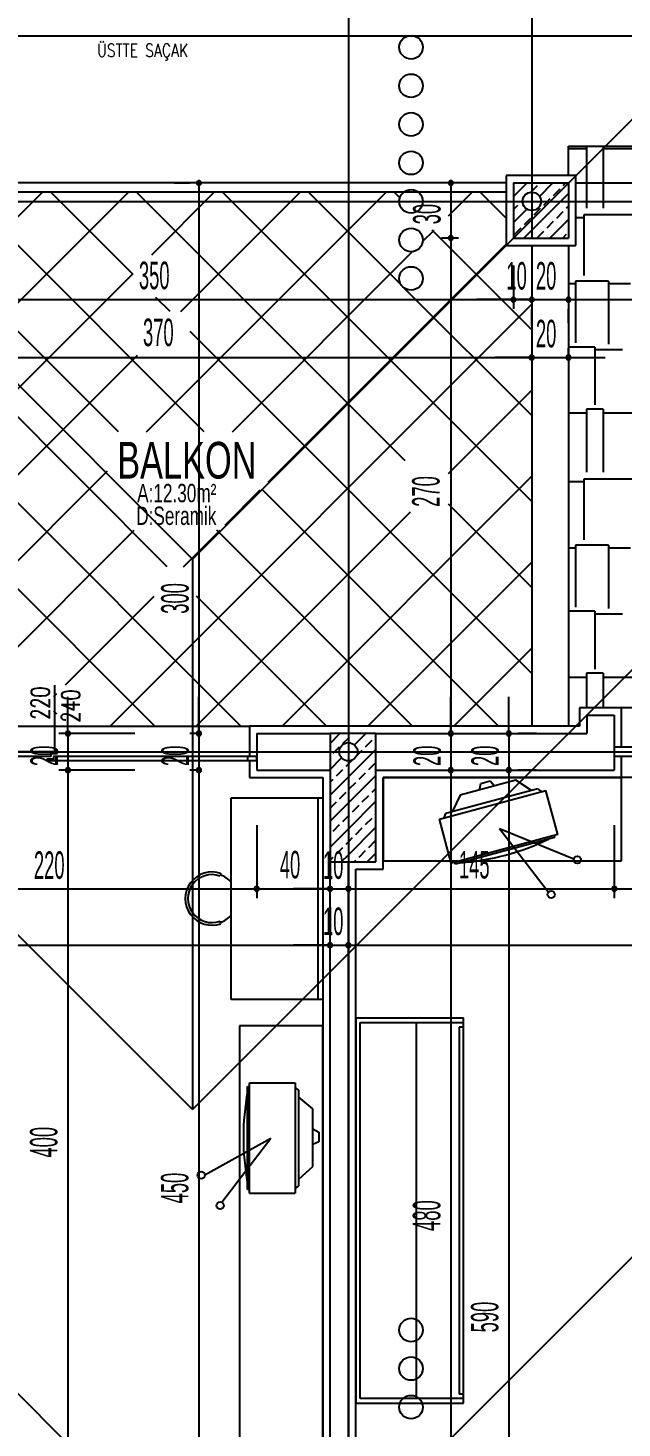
# Model space of a CAD drawing. Extents: x 3907.4 to 3911.57, y -3054.42 to -3053.7.
# Drawn here: x 3908.6835 to 3908.7483, y -3054.1177 to -3053.9651 of the extents above; entities that cross this region are included whole.
import ezdxf

# ---------------------------------------------------------------- set-up
doc = ezdxf.new("R2010")
doc.units = 0
doc.header["$LTSCALE"] = 2
doc.header["$MEASUREMENT"] = 0
for name, pattern in [('ACAD_ISO03W100', [30, 12, -18]), ('ACAD_ISO07W100', [3.5, 0.5, -3]), ('ACAD_ISO10W100', [18, 12, -3, 0, -3])]:
    doc.linetypes.add(name, pattern=pattern)
doc.layers.get('0').update_dxf_attribs({"linetype": 'CONTINUOUS'})
for name, color, linetype in [('AKS', 11, 'CONTINUOUS'), ('DOĞRAMA', 2, 'CONTINUOUS'), ('DUVAR', 7, 'CONTINUOUS'), ('KOLON', 3, 'CONTINUOUS'), ('KOLTAR', 9, 'CONTINUOUS'), ('MB', 11, 'CONTINUOUS'), ('OLÇÜ', 6, 'CONTINUOUS'), ('SıVA', 6, 'CONTINUOUS'), ('TARAMA', 9, 'CONTINUOUS'), ('TEFRIŞ', 32, 'CONTINUOUS'), ('TEXT', 11, 'CONTINUOUS'), ('ÇATI', 7, 'CONTINUOUS')]:
    doc.layers.add(name, color=color, linetype=linetype)
doc.styles.add('DETAY', font='stylu.ttf', dxfattribs={"width": 0.7, "height": 13})
doc.styles.add('KAPı-PEN', font='simplex.shx', dxfattribs={"width": 0.7, "height": 10})
doc.styles.add('MAHAL', font='stylu.ttf', dxfattribs={"width": 0.7, "height": 20})
doc.styles.add('ÖLÇÜ', font='stylu.ttf', dxfattribs={"width": 0.5})
doc.linetypes.add('TRACKS', pattern='A,0.15,[130,ltypeshp.shx,S=0.25,R=0,X=0,Y=0],0.15', length=0.3)

msp = doc.modelspace()

# ---------------------------------------------------------------- linework, layer by layer
at = {"color": 0, "linetype": 'ByBlock'}
for centre, start, end in [((3908.702166012065, -3053.98202954204), 90, 270), ((3908.702166012065, -3053.98202954204), 270, 90), ((3908.729637964168, -3053.98202954204), 90, 270), ((3908.729637964168, -3053.98202954204), 270, 90), ((3908.729637964168, -3053.98802954204), 90, 270), ((3908.729637964168, -3053.98802954204), 90, 270), ((3908.729637964168, -3053.98802954204), 270, 90), ((3908.729637964168, -3053.98802954204), 270, 90), ((3908.736465526086, -3053.994745061983), 0, 180), ((3908.736465526086, -3053.994745061983), 0, 180), ((3908.736465526086, -3053.994745061983), 180, 0), ((3908.736465526086, -3053.994745061983), 180, 0), ((3908.738465526086, -3053.994745061983), 0, 180), ((3908.738465526086, -3053.994745061983), 0, 180), ((3908.738465526086, -3053.994745061983), 180, 0), ((3908.738465526086, -3053.994745061983), 180, 0), ((3908.742465526086, -3053.994745061983), 0, 180), ((3908.742465526086, -3053.994745061983), 0, 180), ((3908.742465526086, -3053.994745061983), 180, 0), ((3908.742465526086, -3053.994745061983), 180, 0), ((3908.738465526086, -3054.001039843782), 0, 180), ((3908.738465526086, -3054.001039843782), 0, 180), ((3908.738465526086, -3054.001039843782), 180, 0), ((3908.738465526086, -3054.001039843782), 180, 0), ((3908.742465526086, -3054.001039843782), 0, 180), ((3908.742465526086, -3054.001039843782), 180, 0), ((3908.68788191342, -3054.04202954204), 90, 270), ((3908.68788191342, -3054.04202954204), 270, 90), ((3908.702166012065, -3054.04202954204), 90, 270), ((3908.702166012065, -3054.04202954204), 90, 270), ((3908.702166012065, -3054.04202954204), 270, 90), ((3908.702166012065, -3054.04202954204), 270, 90), ((3908.729637964168, -3054.04202954204), 90, 270), ((3908.729637964168, -3054.04202954204), 90, 270), ((3908.729637964168, -3054.04202954204), 270, 90), ((3908.729637964168, -3054.04202954204), 270, 90), ((3908.735965032226, -3054.04202954204), 90, 270), ((3908.735965032226, -3054.04202954204), 270, 90), ((3908.68788191342, -3054.04602954204), 90, 270), ((3908.68788191342, -3054.04602954204), 90, 270), ((3908.68788191342, -3054.04602954204), 270, 90), ((3908.68788191342, -3054.04602954204), 270, 90), ((3908.702166012065, -3054.04602954204), 90, 270), ((3908.702166012065, -3054.04602954204), 90, 270), ((3908.702166012065, -3054.04602954204), 270, 90), ((3908.702166012065, -3054.04602954204), 270, 90), ((3908.729637964168, -3054.04602954204), 90, 270), ((3908.729637964168, -3054.04602954204), 90, 270), ((3908.729637964168, -3054.04602954204), 270, 90), ((3908.729637964168, -3054.04602954204), 270, 90), ((3908.735965032226, -3054.04602954204), 90, 270), ((3908.735965032226, -3054.04602954204), 90, 270), ((3908.735965032226, -3054.04602954204), 270, 90), ((3908.735965032226, -3054.04602954204), 270, 90), ((3908.708465526086, -3054.058970625793), 0, 180), ((3908.708465526086, -3054.058970625793), 0, 180), ((3908.708465526086, -3054.058970625793), 180, 0), ((3908.708465526086, -3054.058970625793), 180, 0), ((3908.716465526086, -3054.058970625793), 0, 180), ((3908.716465526086, -3054.058970625793), 0, 180), ((3908.716465526086, -3054.058970625793), 180, 0), ((3908.716465526086, -3054.058970625793), 180, 0), ((3908.718465526086, -3054.058970625793), 0, 180), ((3908.718465526086, -3054.058970625793), 0, 180), ((3908.718465526086, -3054.058970625793), 180, 0), ((3908.718465526086, -3054.058970625793), 180, 0), ((3908.747465526086, -3054.058970625793), 0, 180), ((3908.747465526086, -3054.058970625793), 0, 180), ((3908.747465526086, -3054.058970625793), 180, 0), ((3908.747465526086, -3054.058970625793), 180, 0), ((3908.716465526086, -3054.065095387014), 0, 180), ((3908.716465526086, -3054.065095387014), 0, 180), ((3908.716465526086, -3054.065095387014), 180, 0), ((3908.716465526086, -3054.065095387014), 180, 0), ((3908.718465526086, -3054.065095387014), 0, 180), ((3908.718465526086, -3054.065095387014), 0, 180), ((3908.718465526086, -3054.065095387014), 180, 0), ((3908.718465526086, -3054.065095387014), 180, 0)]:
    msp.add_arc(centre, 0.00025, start, end, dxfattribs=at)
at = {"layer": 'AKS', "linetype": 'ACAD_ISO10W100'}
for p, q in [((3908.718465526086, -3053.717968091759), (3908.718465526086, -3054.24202954204)), ((3908.738465526086, -3053.717968091759), (3908.738465526086, -3053.98802954204)), ((3908.430962617092, -3053.98402954204), (3908.806465526086, -3053.98402954204)), ((3908.430962617092, -3054.04402954204), (3908.806465526086, -3054.04402954204))]:
    msp.add_line(p, q, dxfattribs=at)
at = {"layer": 'AKS'}
for centre in [(3908.738465526086, -3053.98402954204), (3908.718465526086, -3054.04402954204)]:
    msp.add_circle(centre, 0.001, dxfattribs=at)
at = {"layer": 'DOĞRAMA'}
for p, q in [((3908.686465526087, -3054.04432954204), (3908.686465526087, -3054.036780239142)), ((3908.782665526086, -3054.03922954204), (3908.748265526086, -3054.03922954204)), ((3908.686722880617, -3054.04402954204), (3908.664465526086, -3054.04402954204)), ((3908.686028880617, -3054.04402954204), (3908.664465526086, -3054.04402954204)), ((3908.686028880617, -3054.04402954204), (3908.686028880617, -3054.04452954204)), ((3908.686028880617, -3054.04422954204), (3908.686722880617, -3054.04422954204)), ((3908.686722880617, -3054.04402954204), (3908.686722880617, -3054.04422954204)), ((3908.783465526086, -3054.04352954204), (3908.747465526086, -3054.04352954204)), ((3908.686028880617, -3054.04452954204), (3908.664465526086, -3054.04452954204)), ((3908.686297777402, -3054.04482954204), (3908.685597777402, -3054.04482954204)), ((3908.685597777402, -3054.04482954204), (3908.685597777402, -3054.04502954204)), ((3908.708465526086, -3054.04502954204), (3908.685597777402, -3054.04502954204)), ((3908.708465526086, -3054.04452954204), (3908.686297777402, -3054.04452954204)), ((3908.686297777402, -3054.04452954204), (3908.686297777402, -3054.04502954204)), ((3908.707465526086, -3054.04502954204), (3908.686297777402, -3054.04502954204)), ((3908.707465526086, -3054.04452954204), (3908.707465526086, -3054.04502954204)), ((3908.707465526086, -3054.04452954204), (3908.707465526086, -3054.04502954204)), ((3908.708465526086, -3054.04502954204), (3908.708465526086, -3054.04452954204)), ((3908.783465526086, -3054.04452954204), (3908.747465526086, -3054.04452954204)), ((3908.782665526086, -3054.04682954204), (3908.748265526086, -3054.04682954204))]:
    msp.add_line(p, q, dxfattribs=at)
at = {"layer": 'DUVAR'}
for p, q in [((3908.744465526087, -3054.04002954204), (3908.747465526086, -3054.04002954204)), ((3908.744465526087, -3054.04002954204), (3908.744465526087, -3054.04202954204)), ((3908.747465526086, -3054.04002954204), (3908.747465526086, -3054.04602954204)), ((3908.708465526086, -3054.04202954204), (3908.716465526086, -3054.04202954204)), ((3908.708465526086, -3054.04202954204), (3908.708465526086, -3054.04602954204)), ((3908.721465526086, -3054.04202954204), (3908.744465526087, -3054.04202954204)), ((3908.747465526086, -3054.04202954204), (3908.747465526086, -3054.04602954204)), ((3908.747465526086, -3054.04202954204), (3908.747465526086, -3054.04602954204)), ((3908.708465526086, -3054.04602954204), (3908.716465526086, -3054.04602954204)), ((3908.721465526086, -3054.04602954204), (3908.747465526086, -3054.04602954204)), ((3908.716465526086, -3054.13602954204), (3908.716465526086, -3054.05602954204)), ((3908.718465526086, -3054.14102954204), (3908.718465526086, -3054.05602954204))]:
    msp.add_line(p, q, dxfattribs=at)
at = {"layer": 'KOLON'}
for p, q in [((3908.736465526086, -3053.98202954204), (3908.742465526086, -3053.98202954204)), ((3908.736465526086, -3053.98202954204), (3908.736465526086, -3053.98802954204)), ((3908.742465526086, -3053.98202954204), (3908.742465526086, -3053.98802954204)), ((3908.736465526086, -3053.98802954204), (3908.742465526086, -3053.98802954204)), ((3908.716465526086, -3054.04202954204), (3908.716465526086, -3054.05602954204)), ((3908.721465526086, -3054.04202954204), (3908.716465526086, -3054.04202954204)), ((3908.721465526086, -3054.05602954204), (3908.721465526086, -3054.04202954204)), ((3908.716465526086, -3054.05602954204), (3908.721465526086, -3054.05602954204))]:
    msp.add_line(p, q, dxfattribs=at)
at = {"layer": 'KOLTAR'}
for p, q in [((3908.736465526086, -3053.983512369783), (3908.737948353829, -3053.98202954204)), ((3908.736465526086, -3053.982098156218), (3908.736534140265, -3053.98202954204)), ((3908.738367934676, -3053.983024174754), (3908.738465526086, -3053.982926583343)), ((3908.738465526086, -3053.982926583343), (3908.739075041457, -3053.982317067972)), ((3908.739310921671, -3053.983495401323), (3908.740776780954, -3053.98202954204)), ((3908.74084280841, -3053.983377728144), (3908.741549915191, -3053.982670621363)), ((3908.741605208079, -3053.98402954204), (3908.742465526086, -3053.983169224033)), ((3908.741903468582, -3053.982317067972), (3908.742190994514, -3053.98202954204)), ((3908.736465526086, -3053.984926583343), (3908.736953721113, -3053.984438388316)), ((3908.736465526086, -3053.986340796908), (3908.737931385369, -3053.984874937625)), ((3908.737307274504, -3053.984084834925), (3908.737362567389, -3053.98402954204)), ((3908.737362567389, -3053.98402954204), (3908.737471474113, -3053.983920635316)), ((3908.738465526086, -3053.987169224033), (3908.741605208079, -3053.98402954204)), ((3908.738721488066, -3053.985499048488), (3908.739428594848, -3053.984791941707)), ((3908.739782148238, -3053.984438388316), (3908.740190994514, -3053.98402954204)), ((3908.740190994514, -3053.98402954204), (3908.740489255019, -3053.983731281535)), ((3908.742257021972, -3053.984791941707), (3908.742465526086, -3053.984583437593)), ((3908.737660827895, -3053.98655970866), (3908.738367934676, -3053.985852601878)), ((3908.740135701629, -3053.98691326205), (3908.74084280841, -3053.986206155269)), ((3908.740433635204, -3053.98802954204), (3908.742465526086, -3053.985997651158)), ((3908.741196361801, -3053.985852601878), (3908.741903468582, -3053.985145495097)), ((3908.736600167723, -3053.987620368831), (3908.737307274504, -3053.98691326205)), ((3908.737605208079, -3053.98802954204), (3908.738465526086, -3053.987169224033)), ((3908.739075041457, -3053.987973922222), (3908.739782148238, -3053.987266815441)), ((3908.741847848764, -3053.98802954204), (3908.742257021972, -3053.987620368831)), ((3908.716465526086, -3054.04311034953), (3908.717546333576, -3054.04202954204)), ((3908.717861838022, -3054.043128251154), (3908.718465526086, -3054.04252456309)), ((3908.718465526086, -3054.04252456309), (3908.718568944803, -3054.042421144373)), ((3908.718922498193, -3054.042067590983), (3908.718960547136, -3054.04202954204)), ((3908.719125792323, -3054.043278510418), (3908.720374760701, -3054.04202954204)), ((3908.720336711755, -3054.043481804545), (3908.721043818537, -3054.042774697764)), ((3908.721397371927, -3054.042421144373), (3908.721465526086, -3054.042352990215)), ((3908.71680117785, -3054.044188911326), (3908.716960547136, -3054.04402954204)), ((3908.716960547136, -3054.04402954204), (3908.717508284631, -3054.043481804545)), ((3908.718465526086, -3054.046767203779), (3908.721203187825, -3054.04402954204)), ((3908.719376491487, -3054.044442024814), (3908.719788974261, -3054.04402954204)), ((3908.719788974261, -3054.04402954204), (3908.719983158365, -3054.043835357936)), ((3908.721203187825, -3054.04402954204), (3908.721465526086, -3054.043767203779)), ((3908.716465526086, -3054.045938776655), (3908.717714494464, -3054.044689808276)), ((3908.71715473124, -3054.04666378506), (3908.717861838022, -3054.045956678279)), ((3908.718215391412, -3054.045603124889), (3908.718465526086, -3054.045352990214)), ((3908.718465526086, -3054.045352990214), (3908.71887800886, -3054.044940507441)), ((3908.720690265146, -3054.045956678279), (3908.721397371927, -3054.045249571498)), ((3908.716465526086, -3054.048767203779), (3908.718465526086, -3054.046767203779)), ((3908.716465526086, -3054.047352990214), (3908.71680117785, -3054.047017338451)), ((3908.718465526086, -3054.049595630904), (3908.721465526086, -3054.046595630904)), ((3908.718568944803, -3054.048077998623), (3908.719276051584, -3054.047370891842)), ((3908.719629604974, -3054.047017338451), (3908.720336711755, -3054.04631023167)), ((3908.717508284631, -3054.049138658795), (3908.718215391412, -3054.048431552013)), ((3908.719983158365, -3054.049492212185), (3908.720690265146, -3054.048785105404)), ((3908.721043818537, -3054.048431552013), (3908.721465526086, -3054.048009844464)), ((3908.716465526086, -3054.050181417339), (3908.71715473124, -3054.049492212185)), ((3908.716465526086, -3054.051595630904), (3908.718465526086, -3054.049595630904)), ((3908.718465526086, -3054.052424058028), (3908.721465526086, -3054.049424058029)), ((3908.718922498193, -3054.050552872357), (3908.719629604974, -3054.049845765576)), ((3908.71680117785, -3054.052674192701), (3908.717508284631, -3054.051967085919)), ((3908.717861838022, -3054.051613532529), (3908.718465526086, -3054.051009844464)), ((3908.718465526086, -3054.051009844464), (3908.718568944803, -3054.050906425748)), ((3908.720336711755, -3054.051967085919), (3908.721043818537, -3054.051259979138)), ((3908.721397371927, -3054.050906425748), (3908.721465526086, -3054.050838271588)), ((3908.716465526086, -3054.054424058028), (3908.718465526086, -3054.052424058028)), ((3908.718465526086, -3054.055252485153), (3908.721465526086, -3054.052252485154)), ((3908.718465526086, -3054.053838271589), (3908.718922498193, -3054.053381299482)), ((3908.719276051584, -3054.053027746091), (3908.719983158365, -3054.05232063931)), ((3908.71715473124, -3054.055149066435), (3908.717861838022, -3054.054441959654)), ((3908.718215391412, -3054.054088406263), (3908.718465526086, -3054.053838271589)), ((3908.719629604974, -3054.055502619825), (3908.720336711755, -3054.054795513044)), ((3908.720516896325, -3054.05602954204), (3908.721465526086, -3054.055080912278)), ((3908.720690265146, -3054.054441959654), (3908.721397371927, -3054.053734852872)), ((3908.716465526086, -3054.055838271589), (3908.71680117785, -3054.055502619825)), ((3908.7176884692, -3054.05602954204), (3908.718465526086, -3054.055252485153)), ((3908.71910268276, -3054.05602954204), (3908.719276051584, -3054.055856173216))]:
    msp.add_line(p, q, dxfattribs=at)
at = {"layer": 'MB', "color": 2}
for p, q in [((3908.735665526086, -3053.98202954204), (3908.667265526086, -3053.98202954204)), ((3908.735665526086, -3053.98302954204), (3908.667265526086, -3053.98302954204))]:
    msp.add_line(p, q, dxfattribs=at)
at = {"layer": 'MB', "color": 3, "linetype": 'ACAD_ISO07W100', "ltscale": 2}
msp.add_line((3908.743265526086, -3053.98202954204), (3908.806465526086, -3053.98202954204), dxfattribs=at)
at = {"layer": 'MB'}
for p, q in [((3908.738465526086, -3053.98882954204), (3908.738465526086, -3054.04122954204)), ((3908.742465526086, -3053.98882954204), (3908.742465526086, -3054.04122954204))]:
    msp.add_line(p, q, dxfattribs=at)
at = {"layer": 'OLÇÜ', "color": 6}
for p, q in [((3908.699468438657, -3053.98202954204), (3908.701166012065, -3053.98202954204)), ((3908.702166012065, -3053.98202954204), (3908.702166012065, -3054.04202954204)), ((3908.730465526086, -3053.98202954204), (3908.728637964168, -3053.98202954204)), ((3908.729637964168, -3053.98202954204), (3908.729637964168, -3053.98802954204)), ((3908.730465526086, -3053.98802954204), (3908.728637964168, -3053.98802954204)), ((3908.730465526086, -3053.98802954204), (3908.728637964168, -3053.98802954204)), ((3908.729637964168, -3053.98802954204), (3908.729637964168, -3054.04202954204)), ((3908.736465526086, -3053.99102954204), (3908.736465526086, -3053.995745061983)), ((3908.736465526086, -3053.99102954204), (3908.736465526086, -3053.995745061983)), ((3908.742465526086, -3053.99402954204), (3908.742465526086, -3053.995745061983)), ((3908.666465526086, -3053.994745061983), (3908.736465526086, -3053.994745061983)), ((3908.736465526086, -3053.994745061983), (3908.732465526086, -3053.994745061983)), ((3908.738465526086, -3053.994745061983), (3908.734465526086, -3053.994745061983)), ((3908.736465526086, -3053.994745061983), (3908.738465526086, -3053.994745061983)), ((3908.738465526086, -3053.994745061983), (3908.742465526086, -3053.994745061983)), ((3908.738465526086, -3053.994745061983), (3908.742465526086, -3053.994745061983)), ((3908.742465526086, -3053.994745061983), (3908.810465526086, -3053.994745061983)), ((3908.742465526086, -3053.994745061983), (3908.746465526086, -3053.994745061983)), ((3908.738465526086, -3053.997613733386), (3908.738465526086, -3053.995745061983)), ((3908.738465526086, -3053.997613733386), (3908.738465526086, -3053.995745061983)), ((3908.738465526086, -3053.995746516555), (3908.738465526086, -3054.002039843781)), ((3908.738465526086, -3053.995746516555), (3908.738465526086, -3054.002039843781)), ((3908.742465526086, -3053.997324323839), (3908.742465526086, -3053.995745061983)), ((3908.742465526086, -3054.000633648786), (3908.742465526086, -3054.000039843781)), ((3908.664465526086, -3054.001039843782), (3908.738465526086, -3054.001039843782)), ((3908.738465526086, -3054.001039843782), (3908.734465526086, -3054.001039843782)), ((3908.738465526086, -3054.001039843782), (3908.742465526086, -3054.001039843782)), ((3908.742465526086, -3054.001039843782), (3908.746465526086, -3054.001039843782)), ((3908.68788191342, -3054.04202954204), (3908.68788191342, -3054.03802954204)), ((3908.702166012065, -3054.04202954204), (3908.702166012065, -3054.03802954204)), ((3908.729637964168, -3054.04202954204), (3908.729637964168, -3054.03802954204)), ((3908.735965032226, -3054.04202954204), (3908.735965032226, -3054.03802954204)), ((3908.695166012065, -3054.04202954204), (3908.68688191342, -3054.04202954204)), ((3908.68788191342, -3054.04202954204), (3908.68788191342, -3054.04602954204)), ((3908.702465526086, -3054.04202954204), (3908.701166012065, -3054.04202954204)), ((3908.702465526086, -3054.04202954204), (3908.701166012065, -3054.04202954204)), ((3908.702166012065, -3054.04202954204), (3908.702166012065, -3054.04602954204)), ((3908.72894002954, -3054.04202954204), (3908.730637964168, -3054.04202954204)), ((3908.72894002954, -3054.04202954204), (3908.730637964168, -3054.04202954204)), ((3908.729637964168, -3054.04202954204), (3908.729637964168, -3054.04602954204)), ((3908.735965032226, -3054.04202954204), (3908.735965032226, -3054.04602954204)), ((3908.738965526086, -3054.04202954204), (3908.736965032226, -3054.04202954204)), ((3908.695166012065, -3054.04602954204), (3908.68688191342, -3054.04602954204)), ((3908.695166012065, -3054.04602954204), (3908.68688191342, -3054.04602954204)), ((3908.68788191342, -3054.04602954204), (3908.68788191342, -3054.05002954204)), ((3908.68788191342, -3054.04602954204), (3908.68788191342, -3054.12602954204)), ((3908.702465526086, -3054.04602954204), (3908.701166012065, -3054.04602954204)), ((3908.702465526086, -3054.04602954204), (3908.701166012065, -3054.04602954204)), ((3908.702166012065, -3054.04602954204), (3908.702166012065, -3054.05002954204)), ((3908.702166012065, -3054.04602954204), (3908.702166012065, -3054.13602954204)), ((3908.72894002954, -3054.04602954204), (3908.730637964168, -3054.04602954204)), ((3908.72894002954, -3054.04602954204), (3908.730637964168, -3054.04602954204)), ((3908.729637964168, -3054.04602954204), (3908.729637964168, -3054.05002954204)), ((3908.729637964168, -3054.04602954204), (3908.729637964168, -3054.14202954204)), ((3908.735965032226, -3054.04602954204), (3908.735965032226, -3054.05002954204)), ((3908.735965032226, -3054.04602954204), (3908.735965032226, -3054.16402954204)), ((3908.738965526086, -3054.04602954204), (3908.736965032226, -3054.04602954204)), ((3908.738965526086, -3054.04602954204), (3908.736965032226, -3054.04602954204)), ((3908.708465526086, -3054.05202954204), (3908.708465526086, -3054.059970625794)), ((3908.708465526086, -3054.05202954204), (3908.708465526086, -3054.059970625794)), ((3908.747465526086, -3054.05202954204), (3908.747465526086, -3054.059970625794)), ((3908.747465526086, -3054.05202954204), (3908.747465526086, -3054.059970625794)), ((3908.716465526086, -3054.055517194288), (3908.716465526086, -3054.057970625793)), ((3908.716465526086, -3054.055517194288), (3908.716465526086, -3054.057970625793)), ((3908.718465526086, -3054.055517194288), (3908.718465526086, -3054.057970625793)), ((3908.718465526086, -3054.055517194288), (3908.718465526086, -3054.057970625793)), ((3908.664465526086, -3054.058970625793), (3908.708465526086, -3054.058970625793)), ((3908.708465526086, -3054.058970625793), (3908.716465526086, -3054.058970625793)), ((3908.716465526086, -3054.058970625793), (3908.712465526086, -3054.058970625793)), ((3908.716465526086, -3054.058970625793), (3908.718465526086, -3054.058970625793)), ((3908.718465526086, -3054.058970625793), (3908.747465526086, -3054.058970625793)), ((3908.718465526086, -3054.058970625793), (3908.722465526086, -3054.058970625793)), ((3908.747465526086, -3054.058970625793), (3908.783465526086, -3054.058970625793)), ((3908.716465526086, -3054.060968306341), (3908.716465526086, -3054.064095387013)), ((3908.716465526086, -3054.060968306341), (3908.716465526086, -3054.064095387013)), ((3908.718465526086, -3054.060968306341), (3908.718465526086, -3054.064095387013)), ((3908.718465526086, -3054.060968306341), (3908.718465526086, -3054.064095387013)), ((3908.634465526086, -3054.065095387014), (3908.716465526086, -3054.065095387014)), ((3908.716465526086, -3054.065095387014), (3908.712465526086, -3054.065095387014)), ((3908.716465526086, -3054.065095387014), (3908.718465526086, -3054.065095387014)), ((3908.718465526086, -3054.065095387014), (3908.802465526087, -3054.065095387014)), ((3908.718465526086, -3054.065095387014), (3908.722465526086, -3054.065095387014))]:
    msp.add_line(p, q, dxfattribs=at)
at = {"layer": 'SıVA'}
for p, q in [((3908.743265526086, -3053.98122954204), (3908.735665526086, -3053.98122954204)), ((3908.735665526086, -3053.98122954204), (3908.735665526086, -3053.98882954204)), ((3908.743265526086, -3053.98882954204), (3908.743265526086, -3053.98122954204)), ((3908.735665526086, -3053.98882954204), (3908.743265526086, -3053.98882954204)), ((3908.748265526086, -3054.03922954204), (3908.743665526086, -3054.03922954204)), ((3908.743665526086, -3054.03922954204), (3908.743665526086, -3054.04122954204)), ((3908.748265526086, -3054.04352954204), (3908.748265526086, -3054.03922954204)), ((3908.717265526087, -3054.04122954204), (3908.707665526086, -3054.04122954204)), ((3908.707665526086, -3054.04122954204), (3908.707665526086, -3054.04452954204)), ((3908.722265526086, -3054.04122954204), (3908.715665526086, -3054.04122954204)), ((3908.743665526086, -3054.04122954204), (3908.720665526086, -3054.04122954204)), ((3908.707665526086, -3054.04502954204), (3908.707665526086, -3054.04682954204)), ((3908.748265526086, -3054.04682954204), (3908.748265526086, -3054.04452954204)), ((3908.707665526086, -3054.04682954204), (3908.715665526086, -3054.04682954204)), ((3908.715665526086, -3054.04682954204), (3908.715665526086, -3054.13522954204)), ((3908.722265526086, -3054.04682954204), (3908.748265526086, -3054.04682954204)), ((3908.722265526086, -3054.05682954204), (3908.722265526086, -3054.04682954204)), ((3908.719265526086, -3054.14182954204), (3908.719265526086, -3054.05682954204)), ((3908.719265526086, -3054.05682954204), (3908.722265526086, -3054.05682954204))]:
    msp.add_line(p, q, dxfattribs=at)
at = {"layer": 'TARAMA'}
for p, q in [((3908.744448131401, -3053.978315210516), (3908.742465526086, -3053.978315210516)), ((3908.744448131401, -3053.97802954204), (3908.744448131401, -3053.98202954204)), ((3908.746248131401, -3053.97802954204), (3908.746248131401, -3053.98202954204)), ((3908.7504481314, -3053.978315210516), (3908.746248131401, -3053.978315210516)), ((3908.664465526086, -3054.003668476649), (3908.685104460695, -3053.98302954204)), ((3908.664465526086, -3054.0130376415), (3908.694473625546, -3053.98302954204)), ((3908.693387347161, -3054.009156140158), (3908.667265526086, -3053.983034319083)), ((3908.702756512012, -3054.009156140158), (3908.676629913894, -3053.98302954204)), ((3908.694987950545, -3053.99201841384), (3908.685999078744, -3053.98302954204)), ((3908.724650775295, -3054.01231207374), (3908.695368243595, -3053.98302954204)), ((3908.69645452198, -3054.009156140158), (3908.722581120098, -3053.98302954204)), ((3908.697028807789, -3053.989843524648), (3908.703842790397, -3053.98302954204)), ((3908.700188842378, -3053.996052654909), (3908.713211955248, -3053.98302954204)), ((3908.738465526086, -3054.01675765968), (3908.704737408446, -3053.98302954204)), ((3908.724255126151, -3053.993178094895), (3908.714106573297, -3053.98302954204)), ((3908.724082779635, -3053.983636583528), (3908.723475738147, -3053.98302954204)), ((3908.729387964167, -3053.985591862821), (3908.731950284949, -3053.98302954204)), ((3908.735665526086, -3053.985850165128), (3908.732844902998, -3053.98302954204)), ((3908.744448131401, -3053.98202954204), (3908.744448131401, -3053.984765210516)), ((3908.746248131401, -3053.98202954204), (3908.746248131401, -3053.984765210516)), ((3908.7441481314, -3053.985815210516), (3908.743265526086, -3053.985815210516)), ((3908.7495481314, -3053.985515210516), (3908.7441481314, -3053.985515210516)), ((3908.7441481314, -3053.985515210516), (3908.7441481314, -3053.992115210516)), ((3908.726566355259, -3053.98841347173), (3908.727815036047, -3053.987164790942)), ((3908.738465526086, -3053.998019329979), (3908.727610987049, -3053.987164790942)), ((3908.705823686831, -3054.009156140158), (3908.72547529794, -3053.989504529049)), ((3908.709703717576, -3054.014645274264), (3908.735665526086, -3053.988683465753)), ((3908.664465526086, -3054.02240680635), (3908.694987950545, -3053.991884381892)), ((3908.698719088292, -3054.02385704614), (3908.667334486555, -3053.992472444403)), ((3908.738465526086, -3054.00738849483), (3908.724557296589, -3053.993480265333)), ((3908.7432481314, -3053.993015210516), (3908.742465526086, -3053.993015210516)), ((3908.7468481314, -3053.992715210516), (3908.7432481314, -3053.992715210516)), ((3908.7432481314, -3053.992715210516), (3908.7432481314, -3053.999465210516)), ((3908.7468481314, -3053.992715210516), (3908.7468481314, -3053.999615210516)), ((3908.7492481314, -3053.993015210516), (3908.7468481314, -3053.993015210516)), ((3908.69248861465, -3054.04122954204), (3908.738465526086, -3053.995252630604)), ((3908.699022191613, -3053.996052654909), (3908.697464598687, -3053.994495061983)), ((3908.738465526086, -3054.035495989382), (3908.70119385659, -3053.998224319886)), ((3908.706722419342, -3054.04122954204), (3908.664465526086, -3053.998972648785)), ((3908.745348131401, -3053.999915210516), (3908.742465526086, -3053.999915210516)), ((3908.745348131401, -3053.999915210516), (3908.745348131401, -3054.006215210516)), ((3908.7483481314, -3054.000215210516), (3908.745348131401, -3054.000215210516)), ((3908.664465526086, -3054.031775971201), (3908.695451653506, -3054.000789843782)), ((3908.729387964167, -3054.013699357373), (3908.738465526086, -3054.004621795455)), ((3908.744448131401, -3054.007115210516), (3908.742465526086, -3054.007115210516)), ((3908.746248131401, -3054.006665210516), (3908.744448131401, -3054.006665210516)), ((3908.744448131401, -3054.006665210516), (3908.744448131401, -3054.013565210516)), ((3908.746248131401, -3054.006665210516), (3908.746248131401, -3054.013565210516)), ((3908.7504481314, -3054.007115210516), (3908.746248131401, -3054.007115210516)), ((3908.697353254491, -3054.04122954204), (3908.664465526086, -3054.008341813636)), ((3908.664465526086, -3054.041145136052), (3908.692200057254, -3054.013410604884)), ((3908.705035717305, -3054.019313274535), (3908.708863422692, -3054.015485569148)), ((3908.734829913893, -3054.04122954204), (3908.709085941001, -3054.015485569148)), ((3908.711226944351, -3054.04122954204), (3908.738465526086, -3054.013990960305)), ((3908.7441481314, -3054.014615210516), (3908.742465526086, -3054.014615210516)), ((3908.7495481314, -3054.014315210516), (3908.7441481314, -3054.014315210516)), ((3908.7441481314, -3054.014315210516), (3908.7441481314, -3054.020915210516)), ((3908.701857779501, -3054.04122954204), (3908.725224141141, -3054.0178631804)), ((3908.738465526086, -3054.026126824531), (3908.729387964167, -3054.017049262613)), ((3908.673750284949, -3054.04122954204), (3908.695102800629, -3054.019877026359)), ((3908.700491945699, -3054.02385704614), (3908.70447196548, -3054.019877026359)), ((3908.725460749043, -3054.04122954204), (3908.704108233362, -3054.019877026359)), ((3908.7468481314, -3054.021515210516), (3908.7432481314, -3054.021515210516)), ((3908.7432481314, -3054.021515210516), (3908.7432481314, -3054.028265210516)), ((3908.7468481314, -3054.021515210516), (3908.7468481314, -3054.028415210516)), ((3908.7432481314, -3054.021815210516), (3908.742465526086, -3054.021815210516)), ((3908.7492481314, -3054.021815210516), (3908.7468481314, -3054.021815210516)), ((3908.720596109202, -3054.04122954204), (3908.738465526086, -3054.023360125156)), ((3908.687611614147, -3054.036737377693), (3908.697286436662, -3054.027062555177)), ((3908.716091584192, -3054.04122954204), (3908.701916012065, -3054.027053969913)), ((3908.745348131401, -3054.028715210516), (3908.742465526086, -3054.028715210516)), ((3908.745348131401, -3054.028715210516), (3908.745348131401, -3054.035015210516)), ((3908.7483481314, -3054.029015210516), (3908.745348131401, -3054.029015210516)), ((3908.729965274053, -3054.04122954204), (3908.738465526086, -3054.032729290007)), ((3908.744448131401, -3054.035915210516), (3908.742465526086, -3054.035915210516)), ((3908.746248131401, -3054.035465210516), (3908.744448131401, -3054.035465210516)), ((3908.744448131401, -3054.035465210516), (3908.744448131401, -3054.03922954204)), ((3908.746248131401, -3054.035465210516), (3908.746248131401, -3054.03922954204)), ((3908.7504481314, -3054.035915210516), (3908.746248131401, -3054.035915210516)), ((3908.686358417884, -3054.037990573956), (3908.686688730138, -3054.037660261701)), ((3908.686688730138, -3054.039934182539), (3908.686358417884, -3054.039603870283)), ((3908.665265526086, -3054.04122954204), (3908.707665526086, -3054.04122954204))]:
    msp.add_line(p, q, dxfattribs=at)
at = {"layer": 'TEFRIŞ'}
for p, q in [((3908.748265526086, -3054.04682954204), (3908.722265526086, -3054.04682954204)), ((3908.722265526086, -3054.04682954204), (3908.722265526086, -3054.055916541097)), ((3908.736713445299, -3054.047132692976), (3908.73064241519, -3054.048759420591)), ((3908.732748690942, -3054.048195045704), (3908.732907816691, -3054.047467326298)), ((3908.732907816691, -3054.047467326298), (3908.733940304805, -3054.047190671942)), ((3908.733940304805, -3054.047190671942), (3908.734400671925, -3054.047752398734)), ((3908.738430269579, -3054.048253629272), (3908.736713445299, -3054.047132692976)), ((3908.748265526086, -3054.055916541097), (3908.748265526086, -3054.04682954204)), ((3908.705665526086, -3054.04902954204), (3908.715665526086, -3054.04902954204)), ((3908.705665526086, -3054.07102954204), (3908.705665526086, -3054.04902954204)), ((3908.715165526086, -3054.07102954204), (3908.715165526086, -3054.04902954204)), ((3908.715665526086, -3054.04902954204), (3908.715665526086, -3054.07102954204)), ((3908.728407822193, -3054.051360724749), (3908.740005037107, -3054.048253260378)), ((3908.738430269579, -3054.048253629272), (3908.729592171325, -3054.050621790562)), ((3908.73064241519, -3054.048759420591), (3908.729798668947, -3054.050566459691)), ((3908.739132361497, -3054.04806550431), (3908.738430269579, -3054.048253629272)), ((3908.739568154891, -3054.048370322615), (3908.739132361497, -3054.04806550431)), ((3908.741290348194, -3054.05305010666), (3908.740005037107, -3054.048253260378)), ((3908.729798668947, -3054.050566459691), (3908.729055277505, -3054.050765650827)), ((3908.72969313328, -3054.05615757103), (3908.728407822193, -3054.051360724749)), ((3908.729055277505, -3054.050765650827), (3908.728871578032, -3054.051236461747)), ((3908.741290348194, -3054.05305010666), (3908.729699238278, -3054.056155935201)), ((3908.740953268695, -3054.053374439608), (3908.730132793262, -3054.056273777262)), ((3908.734948276395, -3054.052371450433), (3908.740304717126, -3054.05931431609)), ((3908.734948276395, -3054.052371450433), (3908.743058522971, -3054.055705928101)), ((3908.740894765503, -3054.053156102722), (3908.740953268695, -3054.053374439608)), ((3908.740894765503, -3054.053156102722), (3908.740953268695, -3054.053374439608)), ((3908.722265526086, -3054.055916541097), (3908.748265526086, -3054.055916541097)), ((3908.730132793262, -3054.056273777262), (3908.73007429007, -3054.056055440376)), ((3908.704565807406, -3054.057298912286), (3908.704467582289, -3054.057571975262)), ((3908.704565807406, -3054.062760171794), (3908.704467582289, -3054.062487108818)), ((3908.715665526086, -3054.07102954204), (3908.705665526086, -3054.07102954204)), ((3908.719265526086, -3054.07302954204), (3908.719265526086, -3054.11502954204)), ((3908.719265526086, -3054.07302954204), (3908.731036155647, -3054.07302954204)), ((3908.731036155647, -3054.11502954204), (3908.731036155647, -3054.07302954204)), ((3908.706578527029, -3054.073889195494), (3908.706578527029, -3054.120889195494)), ((3908.715665526086, -3054.073889195494), (3908.706578527029, -3054.073889195494)), ((3908.715665526086, -3054.120889195494), (3908.715665526086, -3054.073889195494)), ((3908.719765526086, -3054.11452954204), (3908.719765526086, -3054.07352954204)), ((3908.719765526086, -3054.07352954204), (3908.731036155647, -3054.07352954204)), ((3908.730536155647, -3054.07402954204), (3908.730536155647, -3054.11402954204)), ((3908.731036155647, -3054.07402954204), (3908.730536155647, -3054.07402954204)), ((3908.707471799848, -3054.091716221182), (3908.707471799848, -3054.080514040706)), ((3908.707471799848, -3054.080514040706), (3908.707697838825, -3054.080514040706)), ((3908.707697838825, -3054.080119438161), (3908.71266389952, -3054.080119438161)), ((3908.707697838825, -3054.092125758519), (3908.707697838825, -3054.080125758519)), ((3908.71266389952, -3054.080119438161), (3908.71266389952, -3054.092125758519)), ((3908.713071123024, -3054.080898848432), (3908.71266389952, -3054.080599553534)), ((3908.713071123024, -3054.081668463885), (3908.713071123024, -3054.080898848432)), ((3908.713071123024, -3054.090604554417), (3908.713071123024, -3054.081454681815)), ((3908.714598211163, -3054.082951156306), (3908.713071123024, -3054.081668463885)), ((3908.714598211163, -3054.089236349168), (3908.714598211163, -3054.082951156306)), ((3908.714598211163, -3054.085131733421), (3908.715259949357, -3054.085473784733)), ((3908.715259949357, -3054.085473784733), (3908.715259949357, -3054.086542695085)), ((3908.709994819367, -3054.086175436733), (3908.702806235839, -3054.090171082572)), ((3908.709994819367, -3054.086175436733), (3908.704674874996, -3054.093146307032)), ((3908.715259949357, -3054.086542695085), (3908.714598211163, -3054.086841989983)), ((3908.713071123024, -3054.090604554417), (3908.714598211163, -3054.089236349168)), ((3908.707697838825, -3054.091716221182), (3908.707471799848, -3054.091716221182)), ((3908.71266389952, -3054.091673464769), (3908.713071123024, -3054.091331413456)), ((3908.713071123024, -3054.091331413456), (3908.713071123024, -3054.090604554417)), ((3908.707697838825, -3054.092125758519), (3908.71266389952, -3054.092125758519)), ((3908.731036155647, -3054.11452954204), (3908.719765526086, -3054.11452954204)), ((3908.731036155647, -3054.11402954204), (3908.730536155647, -3054.11402954204)), ((3908.719265526086, -3054.11502954204), (3908.731036155647, -3054.11502954204))]:
    msp.add_line(p, q, dxfattribs=at)
at = {"layer": 'TEFRIŞ', "linetype": 'TRACKS', "ltscale": 40}
msp.add_line((3908.725900840866, -3054.11452954204), (3908.725900840866, -3054.07352954204), dxfattribs=at)
at = {"layer": 'TEFRIŞ'}
for centre in [(3908.743440128854, -3054.055802294608), (3908.740587014263, -3054.059588574874), (3908.702412650329, -3054.090171082572), (3908.704483025228, -3054.093489968523)]:
    msp.add_circle(centre, 0.0003935855102914502, dxfattribs=at)
for centre, radius, start, end in [((3908.72853286495, -3054.028909609791), 0.02730404975745291, 274.4885726262589, 295.5114273757727), ((3908.703583556233, -3054.06002954204), 0.00290192284838952, 70.2155308381708, 289.7844691618292), ((3908.703583556233, -3054.06002954204), 0.00261173056355082, 70.2155308381708, 289.7844691618292), ((3908.703583556233, -3054.06002954204), 0.002756826705969019, 40.95669736955564, 70.2155308381708), ((3908.703583556233, -3054.06002954204), 0.002756826705969019, 289.7844691618292, 319.0433026304444), ((3908.73431764784, -3054.086050996323), 0.02730404975745291, 169.4885726630408, 190.5114273369593)]:
    msp.add_arc(centre, radius, start, end, dxfattribs=at)
at = {"layer": 'TEXT'}
for p, q in [((3908.742465526086, -3053.97802954204), (3908.810465526086, -3053.97802954204)), ((3908.742465526086, -3053.98122954204), (3908.742465526086, -3053.97802954204))]:
    msp.add_line(p, q, dxfattribs=at)
for centre in [(3908.725298608847, -3053.967236782637), (3908.725298608847, -3053.971436782637), (3908.725298608847, -3053.975636782637), (3908.725298608847, -3053.979836782637), (3908.725298608847, -3053.984036782637), (3908.725298608847, -3053.988236782637), (3908.725298608847, -3053.992436782637), (3908.725298608847, -3054.10705140874), (3908.725298608847, -3054.11125140874), (3908.725298608847, -3054.11545140874)]:
    msp.add_circle(centre, 0.00128, dxfattribs=at)
at = {"layer": 'ÇATI', "color": 9, "linetype": 'ACAD_ISO03W100', "ltscale": 0.3}
for p, q in [((3908.758465526086, -3053.96602954204), (3908.644465526086, -3053.96602954204)), ((3908.701465526086, -3054.02302954204), (3908.644465526086, -3053.96602954204)), ((3908.701465526086, -3054.02302954204), (3908.758465526086, -3053.96602954204)), ((3908.701465526086, -3054.02302954204), (3908.701465526086, -3054.08302954204)), ((3908.644465526086, -3054.02602954204), (3908.701465526086, -3054.08302954204)), ((3908.758465526086, -3054.02602954204), (3908.701465526086, -3054.08302954204)), ((3908.822465526086, -3054.02602954204), (3908.708465526086, -3054.14002954204)), ((3908.672465526086, -3054.10402954204), (3908.708465526086, -3054.14002954204))]:
    msp.add_line(p, q, dxfattribs=at)

# ---------------------------------------------------------------- texts
at = {"layer": 'DOĞRAMA', "style": 'KAPı-PEN', "width": 0.7}
for s, p in [('220', (3908.685858417884, -3054.040515077485)), ('240', (3908.689188730139, -3054.040837377693))]:
    msp.add_text(s, height=0.002, rotation=90, dxfattribs=at).set_placement(p)
at = {"layer": 'OLÇÜ', "color": 62, "style": 'ÖLÇÜ', "width": 0.5}
for s, p in [('30', (3908.728519369731, -3053.986534483475)), ('270', (3908.728411756261, -3054.01732511305)), ('300', (3908.701047417629, -3054.028986255511)), ('20', (3908.686785280916, -3054.045580603533)), ('20', (3908.701069379561, -3054.045580603533)), ('20', (3908.728541331664, -3054.045580603533)), ('20', (3908.734868399722, -3054.045580603533)), ('400', (3908.686736964665, -3054.088252638673)), ('450', (3908.701021063309, -3054.093252638672)), ('480', (3908.728493015412, -3054.096252638672)), ('590', (3908.734824475857, -3054.107309190649))]:
    msp.add_text(s, height=0.003, rotation=90, dxfattribs=at).set_placement(p)
for s, p in [('350', (3908.695618258012, -3053.993604505614)), ('10', (3908.735694296218, -3053.993648429479)), ('20', (3908.738914464593, -3053.993648429479)), ('370', (3908.69606464722, -3053.999813635875)), ('20', (3908.738914464593, -3053.999943211278)), ('220', (3908.684169955076, -3054.05787399329)), ('40', (3908.710986938971, -3054.057825677038)), ('10', (3908.715694296218, -3054.05787399329)), ('145', (3908.730518417741, -3054.057836658004)), ('10', (3908.715694296218, -3054.06399875451))]:
    msp.add_text(s, height=0.003, dxfattribs=at).set_placement(p)
at = {"layer": 'TEXT', "width": 0.7}
for s, height, style, p in [('BALKON', 0.004, 'MAHAL', (3908.693254962085, -3054.014246184081)), ('A:12.30m²', 0.002, 'DETAY', (3908.695431225243, -3054.016826157452)), ('D:Seramik', 0.002, 'DETAY', (3908.695329494757, -3054.019299793563))]:
    msp.add_text(s, height=height, dxfattribs=dict(at, style=style)).set_placement(p)
at = {"layer": 'ÇATI', "color": 9, "linetype": 'ACAD_ISO03W100', "ltscale": 0.3, "style": 'KAPı-PEN', "width": 0.8}
msp.add_text('ÜSTTE SAÇAK', height=0.0014, dxfattribs=at).set_placement((3908.691069237746, -3053.968267147588))

doc.saveas('drawing.dxf')
